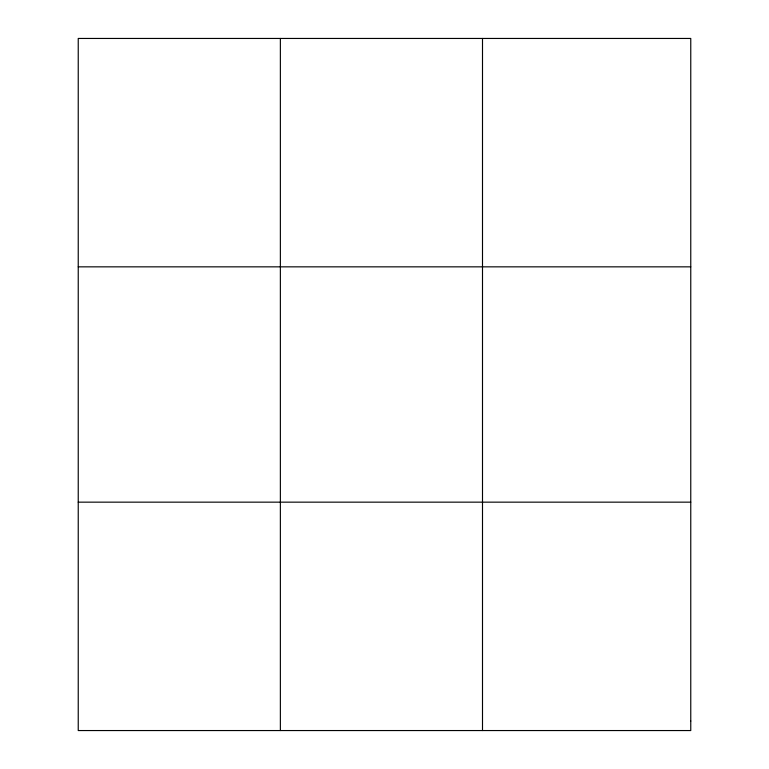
<?xml version="1.0" encoding="UTF-8"?>
<svg xmlns="http://www.w3.org/2000/svg" width="769" height="769" viewBox="0 0 769 769"><rect width="100%" height="100%" fill="white"/><g stroke="black" fill="none" stroke-linecap="round" stroke-linejoin="round"><path stroke-width="1.15" d="M280.368 38.45L280.368 730.55M482.499 38.45L482.499 730.55M78.236 266.843L690.764 266.843M78.236 502.157L690.764 502.157M690.764 721.034L690.764 730.55L78.236 730.55L78.236 38.45L690.764 38.45L690.764 721.034"/></g></svg>
